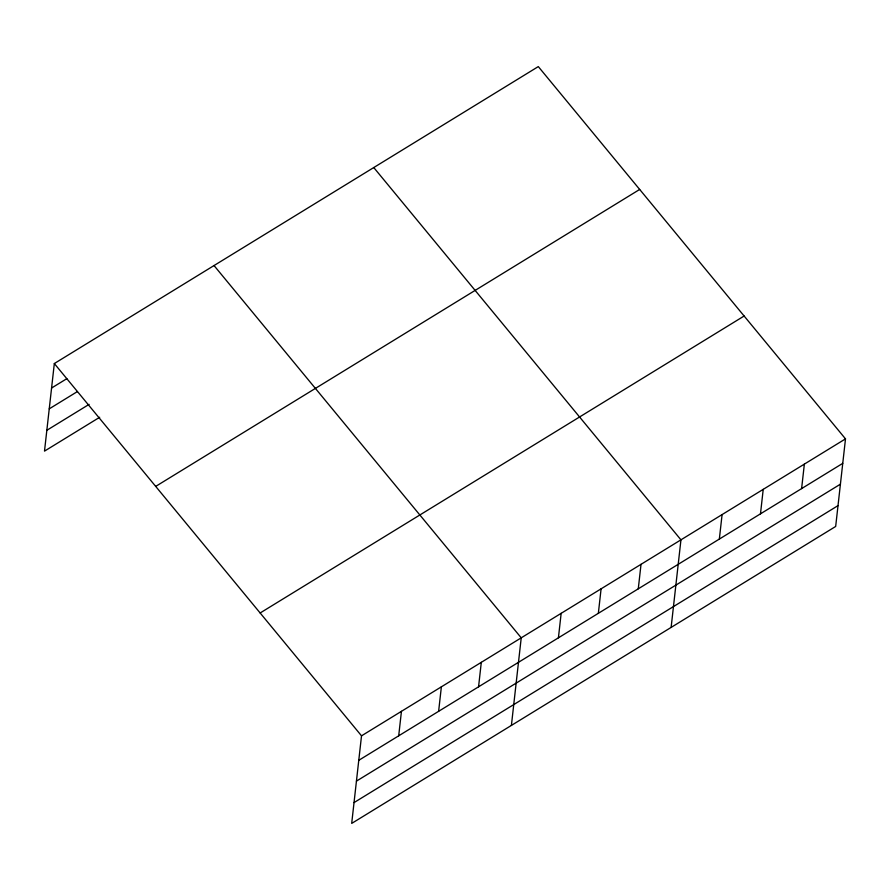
<?xml version="1.0" encoding="UTF-8"?>
<svg xmlns="http://www.w3.org/2000/svg" width="890" height="890" viewBox="0 0 890 890"><rect width="100%" height="100%" fill="white"/><g stroke="black" fill="none" stroke-linecap="round" stroke-linejoin="round"><path stroke-width="1.33" d="M54.323 363.543L361.518 735.83L351.695 823.406L835.677 526.457L845.5 438.87L538.305 66.594L54.323 363.543L44.5 451.13L99.691 417.265M398.698 735.808L401.446 711.332M438.625 711.31L441.373 686.835M478.564 686.813L481.301 662.338M511.405 725.417L521.229 637.83L214.034 265.554M558.419 637.819L561.156 613.332M598.347 613.321L601.095 588.835M638.275 588.824L641.023 564.338M671.127 627.417L680.95 539.841L373.755 167.554M719.343 539.073L722.09 514.598M760.483 513.841L763.22 489.355M801.612 488.599L804.36 464.113M51.575 388.029L66.839 378.662M49.239 408.855L77.43 391.555M46.836 430.304L89.111 404.36M155.694 486.396L639.676 189.448M260.147 612.976L744.129 316.017M361.518 735.83L845.5 438.87M358.77 760.316L842.752 463.356M356.434 781.131L840.416 484.171M354.031 802.591L838.013 505.631"/></g></svg>
